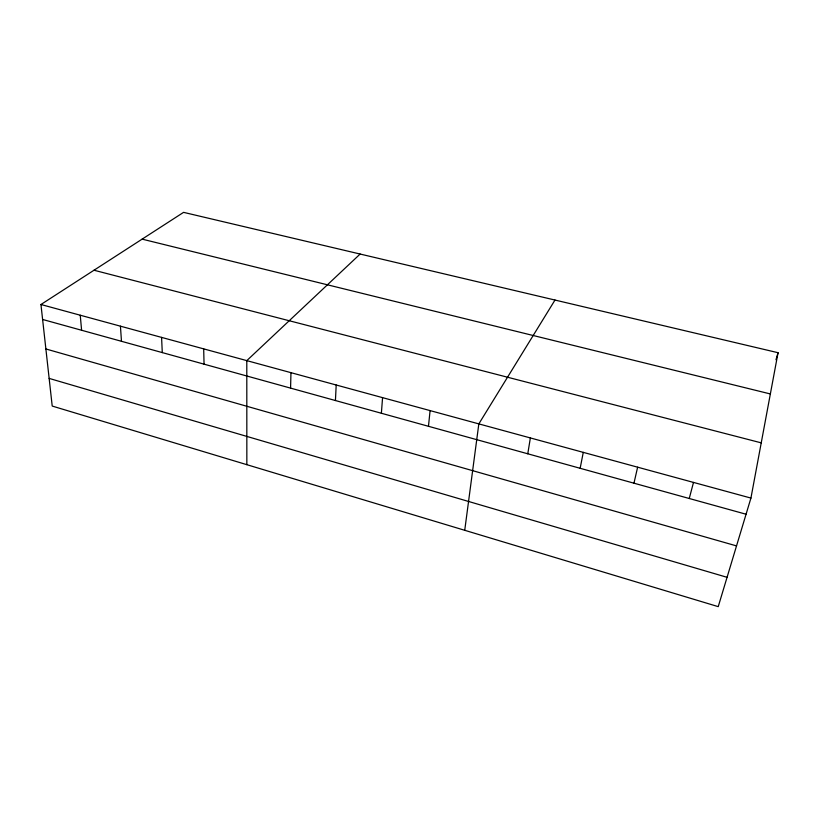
<?xml version="1.0" encoding="UTF-8"?>
<svg xmlns="http://www.w3.org/2000/svg" width="819" height="819" viewBox="0 0 819 819"><rect width="100%" height="100%" fill="white"/><g stroke="black" fill="none" stroke-linecap="round" stroke-linejoin="round"><path stroke-width="1.23" d="M290.581 388.114L290.96 372.665M335.432 400.532L336.199 385.002M381.378 413.257L382.565 397.645M428.47 426.289L430.088 410.606M464.731 530.303L478.828 423.894L554.995 300.041M527.774 453.787L530.364 437.94M750.931 498.075L778.05 352.713L183.579 212.356L40.95 304.504L52.211 406.06L718.232 606.644L750.931 498.075L40.95 304.504M580.159 468.294L583.271 452.364M633.967 483.19L637.632 467.188M689.25 498.495L693.498 482.422M775.982 359.776L778.05 352.713M360.135 254.044L246.795 360.626L246.847 464.68M142.127 239.138L770.362 393.949M93.99 270.229L761.23 442.854M42.608 319.461L746.068 514.23M45.884 348.966L736.527 545.904M49.14 378.398L727.067 577.313M80.242 315.213L81.603 330.262M120.434 326.177L121.478 341.298M161.578 337.387L162.285 352.6M203.685 348.874L204.054 364.158"/></g></svg>
